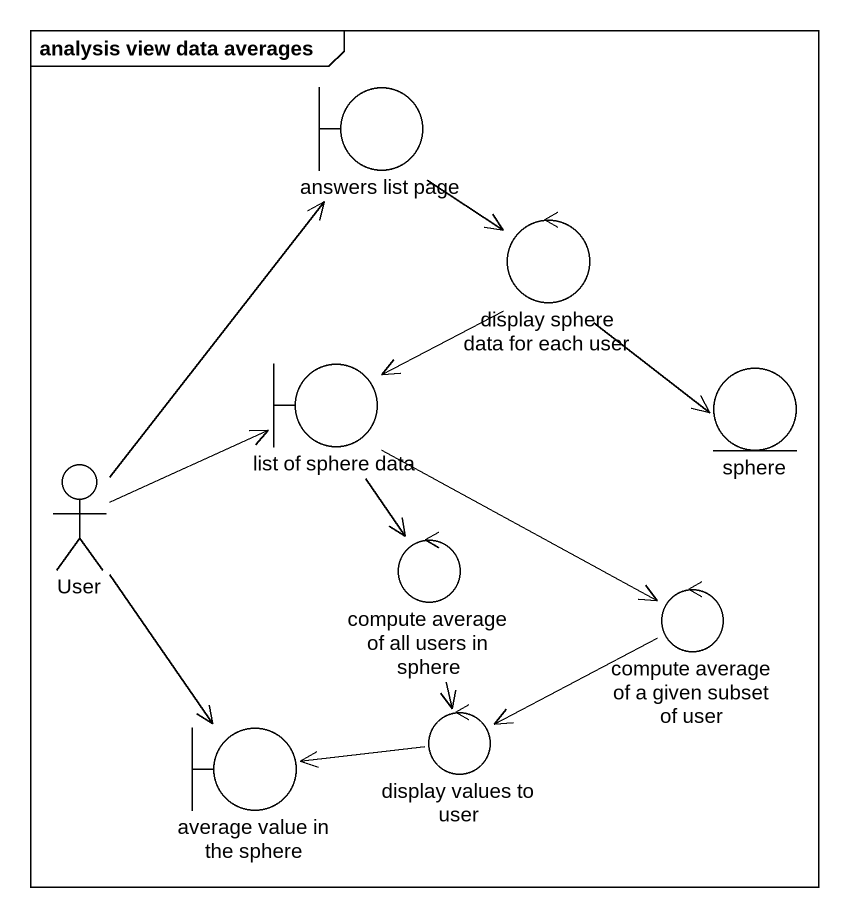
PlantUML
@startuml
mainframe analysis view data averages
boundary "answers list page" as answers_list_page
control "display sphere data for each user" as display_sphere_data_for
boundary "list of sphere data" as list_of_sphere_data
entity sphere
actor User
control "compute average of all users in sphere" as compute_average_of_all
control "compute average of a given subset of user" as compute_average_of_a_given
control "display values to user" as display_values_to_user
boundary "average value in the sphere" as average_value_in_the_sphere
answers_list_page --> display_sphere_data_for
display_sphere_data_for --> list_of_sphere_data
display_sphere_data_for --> sphere
list_of_sphere_data --> compute_average_of_all
list_of_sphere_data --> compute_average_of_a_given
User -up-> answers_list_page
User -right-> list_of_sphere_data
User --> average_value_in_the_sphere
compute_average_of_all --> display_values_to_user
compute_average_of_a_given -left-> display_values_to_user
display_values_to_user -left-> average_value_in_the_sphere
@enduml
